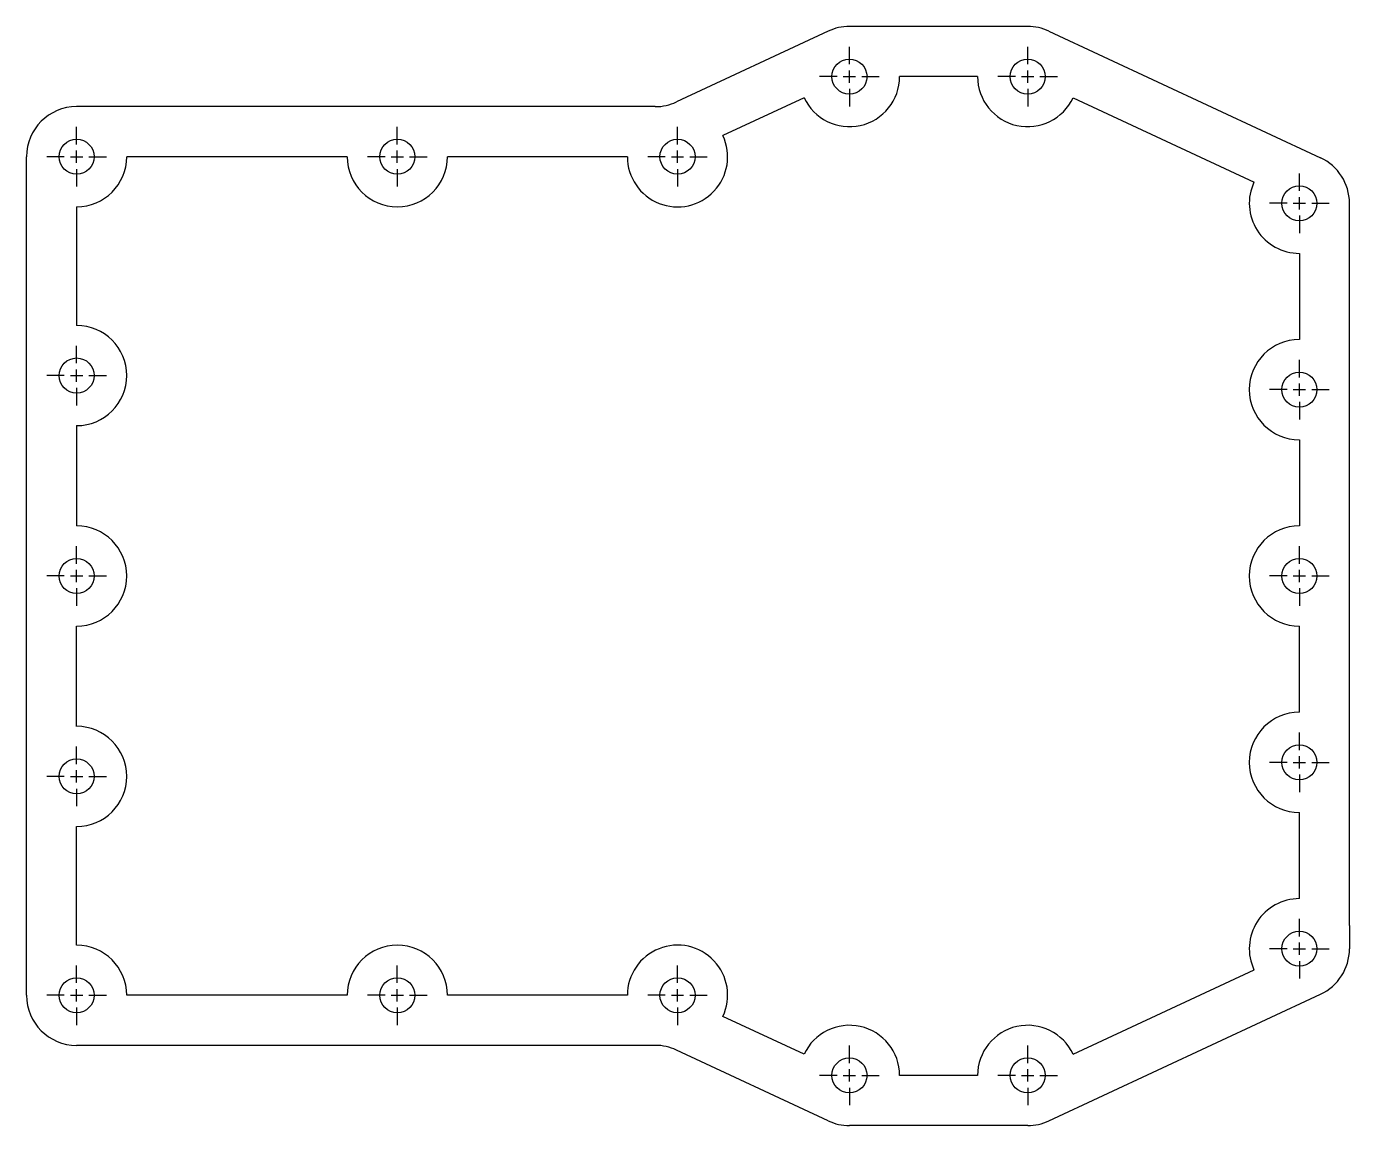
# Model space of a CAD drawing. Extents: x 5.2 to 10.39, y 2.4 to 6.71.
import ezdxf

# ---------------------------------------------------------------- set-up
doc = ezdxf.new("R2010")
doc.units = 0
doc.header["$LTSCALE"] = 0.5
doc.header["$MEASUREMENT"] = 0
doc.linetypes.add('CENTER', pattern=[0.72, 0.45, -0.09, 0.09, -0.09])
doc.layers.add('CENTERMARKS', color=7, linetype='CONTINUOUS')
doc.layers.add('VISIBLE', color=7, linetype='CONTINUOUS')

msp = doc.modelspace()

# ---------------------------------------------------------------- linework, layer by layer
at = {"layer": 'CENTERMARKS', "linetype": 'CENTER'}
for p, q in [((8.4288, 6.5642), (8.4288, 6.6331)), ((9.1289, 6.5642), (9.1289, 6.6331)), ((8.3806, 6.516), (8.3117, 6.516)), ((8.477, 6.516), (8.5459, 6.516)), ((9.0807, 6.516), (9.0118, 6.516)), ((9.1771, 6.516), (9.246, 6.516)), ((8.4288, 6.4677), (8.4288, 6.3988)), ((9.1289, 6.4677), (9.1289, 6.3988)), ((5.393, 6.2492), (5.393, 6.3181)), ((6.6529, 6.2492), (6.6529, 6.3181)), ((7.7534, 6.2492), (7.7534, 6.3181)), ((5.3448, 6.201), (5.2759, 6.201)), ((5.4413, 6.201), (5.5101, 6.201)), ((6.6046, 6.201), (6.5357, 6.201)), ((6.7011, 6.201), (6.77, 6.201)), ((7.7051, 6.201), (7.6362, 6.201)), ((7.8016, 6.201), (7.8705, 6.201)), ((5.393, 6.1528), (5.393, 6.0839)), ((6.6529, 6.1528), (6.6529, 6.0839)), ((7.7534, 6.1528), (7.7534, 6.0839)), ((10.1962, 6.0665), (10.1962, 6.1354)), ((10.1479, 6.0183), (10.079, 6.0183)), ((10.2444, 6.0183), (10.3133, 6.0183)), ((10.1962, 5.9701), (10.1962, 5.9012)), ((5.393, 5.3898), (5.393, 5.4587)), ((10.1962, 5.3345), (10.1962, 5.4034)), ((5.3448, 5.3416), (5.2759, 5.3416)), ((5.4413, 5.3416), (5.5101, 5.3416)), ((5.393, 5.2933), (5.393, 5.2244)), ((10.1479, 5.2862), (10.079, 5.2862)), ((10.2444, 5.2862), (10.3133, 5.2862)), ((10.1962, 5.238), (10.1962, 5.1691)), ((5.393, 4.6024), (5.393, 4.6713)), ((10.1962, 4.6024), (10.1962, 4.6713)), ((5.3448, 4.5542), (5.2759, 4.5542)), ((5.4413, 4.5542), (5.5101, 4.5542)), ((10.1479, 4.5542), (10.079, 4.5542)), ((10.2444, 4.5542), (10.3133, 4.5542)), ((5.393, 4.5059), (5.393, 4.437)), ((10.1962, 4.5059), (10.1962, 4.437)), ((10.1962, 3.8703), (10.1962, 3.9392)), ((5.393, 3.815), (5.393, 3.8839)), ((10.1479, 3.8221), (10.079, 3.8221)), ((10.2444, 3.8221), (10.3133, 3.8221)), ((5.3448, 3.7668), (5.2759, 3.7668)), ((5.4413, 3.7668), (5.5101, 3.7668)), ((10.1962, 3.7739), (10.1962, 3.705)), ((5.393, 3.7185), (5.393, 3.6496)), ((10.1962, 3.1383), (10.1962, 3.2072)), ((10.1479, 3.09), (10.079, 3.09)), ((10.2444, 3.09), (10.3133, 3.09)), ((5.393, 2.9556), (5.393, 3.0245)), ((6.6529, 2.9556), (6.6529, 3.0245)), ((7.7534, 2.9556), (7.7534, 3.0245)), ((10.1962, 3.0418), (10.1962, 2.9729)), ((5.3448, 2.9073), (5.2759, 2.9073)), ((5.393, 2.8591), (5.393, 2.7902)), ((5.4413, 2.9073), (5.5101, 2.9073)), ((6.6046, 2.9073), (6.5357, 2.9073)), ((6.6529, 2.8591), (6.6529, 2.7902)), ((6.7011, 2.9073), (6.77, 2.9073)), ((7.7051, 2.9073), (7.6362, 2.9073)), ((7.7534, 2.8591), (7.7534, 2.7902)), ((7.8016, 2.9073), (7.8705, 2.9073)), ((8.4288, 2.6406), (8.4288, 2.7095)), ((9.1289, 2.6406), (9.1289, 2.7095)), ((8.3806, 2.5924), (8.3117, 2.5924)), ((8.477, 2.5924), (8.5459, 2.5924)), ((9.0807, 2.5924), (9.0118, 2.5924)), ((9.1771, 2.5924), (9.246, 2.5924)), ((8.4288, 2.5441), (8.4288, 2.4752)), ((9.1289, 2.5441), (9.1289, 2.4752))]:
    msp.add_line(p, q, dxfattribs=at)
at = {"layer": 'CENTERMARKS', "linetype": 'CONTINUOUS'}
for p, q in [((8.4047, 6.516), (8.4529, 6.516)), ((8.4288, 6.4919), (8.4288, 6.5401)), ((9.1048, 6.516), (9.153, 6.516)), ((9.1289, 6.4919), (9.1289, 6.5401)), ((5.3689, 6.201), (5.4171, 6.201)), ((5.393, 6.1769), (5.393, 6.2251)), ((6.6288, 6.201), (6.677, 6.201)), ((6.6529, 6.1769), (6.6529, 6.2251)), ((7.7292, 6.201), (7.7775, 6.201)), ((7.7534, 6.1769), (7.7534, 6.2251)), ((10.1962, 5.9942), (10.1962, 6.0424)), ((10.1721, 6.0183), (10.2203, 6.0183)), ((5.393, 5.3175), (5.393, 5.3657)), ((5.3689, 5.3416), (5.4171, 5.3416)), ((10.1962, 5.2621), (10.1962, 5.3103)), ((10.1721, 5.2862), (10.2203, 5.2862)), ((5.393, 4.5301), (5.393, 4.5783)), ((10.1962, 4.5301), (10.1962, 4.5783)), ((5.3689, 4.5542), (5.4171, 4.5542)), ((10.1721, 4.5542), (10.2203, 4.5542)), ((10.1962, 3.798), (10.1962, 3.8462)), ((10.1721, 3.8221), (10.2203, 3.8221)), ((5.3689, 3.7668), (5.4171, 3.7668)), ((5.393, 3.7427), (5.393, 3.7909)), ((10.1721, 3.09), (10.2203, 3.09)), ((10.1962, 3.0659), (10.1962, 3.1142)), ((5.393, 2.8832), (5.393, 2.9314)), ((6.6529, 2.8832), (6.6529, 2.9314)), ((7.7534, 2.8832), (7.7534, 2.9314)), ((5.3689, 2.9073), (5.4171, 2.9073)), ((6.6288, 2.9073), (6.677, 2.9073)), ((7.7292, 2.9073), (7.7775, 2.9073)), ((8.4288, 2.5683), (8.4288, 2.6165)), ((9.1289, 2.5683), (9.1289, 2.6165)), ((8.4047, 2.5924), (8.4529, 2.5924)), ((9.1048, 2.5924), (9.153, 2.5924))]:
    msp.add_line(p, q, dxfattribs=at)
at = {"layer": 'VISIBLE'}
for p, q in [((9.1289, 6.7128), (8.4288, 6.7128)), ((8.3456, 6.6944), (7.7493, 6.4163)), ((9.2121, 6.6944), (10.2791, 6.1968)), ((8.9321, 6.516), (8.6256, 6.516)), ((7.6661, 6.3979), (5.393, 6.3979)), ((8.2504, 6.4328), (7.9318, 6.2842)), ((9.3073, 6.4328), (10.0178, 6.1015)), ((5.1962, 2.9073), (5.1962, 6.201)), ((6.456, 6.201), (5.5899, 6.201)), ((7.5565, 6.201), (6.8497, 6.201)), ((5.393, 6.0042), (5.393, 5.5384)), ((10.393, 5.9265), (10.3928, 6.0189)), ((10.393, 3.1818), (10.393, 5.9265)), ((10.1962, 5.8214), (10.1962, 5.4831)), ((5.393, 5.1447), (5.393, 4.751)), ((10.1962, 5.0894), (10.1962, 4.751)), ((5.393, 3.9636), (5.393, 4.3573)), ((10.1962, 4.019), (10.1962, 4.3573)), ((10.1962, 3.2869), (10.1962, 3.6253)), ((5.393, 3.1042), (5.393, 3.5699)), ((10.393, 3.1818), (10.3928, 3.0894)), ((9.3073, 2.6756), (10.0178, 3.0069)), ((9.2121, 2.414), (10.2791, 2.9115)), ((6.456, 2.9073), (5.5899, 2.9073)), ((7.5565, 2.9073), (6.8497, 2.9073)), ((8.2504, 2.6756), (7.9318, 2.8241)), ((7.6661, 2.7105), (5.393, 2.7105)), ((8.3456, 2.414), (7.7493, 2.692)), ((8.9321, 2.5924), (8.6256, 2.5924)), ((9.1289, 2.3955), (8.4288, 2.3955))]:
    msp.add_line(p, q, dxfattribs=at)
for centre in [(8.4288, 6.516), (9.1289, 6.516), (5.393, 6.201), (6.6529, 6.201), (7.7534, 6.201), (10.1962, 6.0183), (5.393, 5.3416), (10.1962, 5.2862), (5.393, 4.5542), (10.1962, 4.5542), (10.1962, 3.8221), (5.393, 3.7668), (10.1962, 3.09), (5.393, 2.9073), (6.6529, 2.9073), (7.7534, 2.9073), (8.4288, 2.5924), (9.1289, 2.5924)]:
    msp.add_circle(centre, 0.0689, dxfattribs=at)
for centre, start, end in [((8.4288, 6.516), 90, 115), ((9.1289, 6.516), 65, 90), ((8.4288, 6.516), 205, 0), ((9.1289, 6.516), 180, 335), ((5.393, 6.201), 90, 180), ((7.6661, 6.5947), 270, 295), ((7.7534, 6.201), 180, 25), ((5.393, 6.201), 270, 0), ((6.6529, 6.201), 180, 0), ((10.1959, 6.0184), 0.1507, 65), ((10.1962, 6.0183), 155, 270), ((5.393, 5.3416), 270, 90), ((10.1962, 5.2862), 90, 270), ((5.393, 4.5542), 270, 90), ((10.1962, 4.5542), 90, 270), ((10.1962, 3.8221), 90, 270), ((5.393, 3.7668), 270, 90), ((10.1962, 3.09), 90, 205), ((5.393, 2.9073), 0, 90), ((6.6529, 2.9073), 0, 180), ((7.7534, 2.9073), 335, 180), ((10.1959, 3.0899), 295, 359.8493), ((5.393, 2.9073), 180, 270), ((8.4288, 2.5924), 0, 155), ((9.1289, 2.5924), 25, 180), ((7.6661, 2.5136), 65, 90), ((8.4288, 2.5924), 245, 270), ((9.1289, 2.5924), 270, 295)]:
    msp.add_arc(centre, 0.1969, start, end, dxfattribs=at)

doc.saveas('drawing.dxf')
